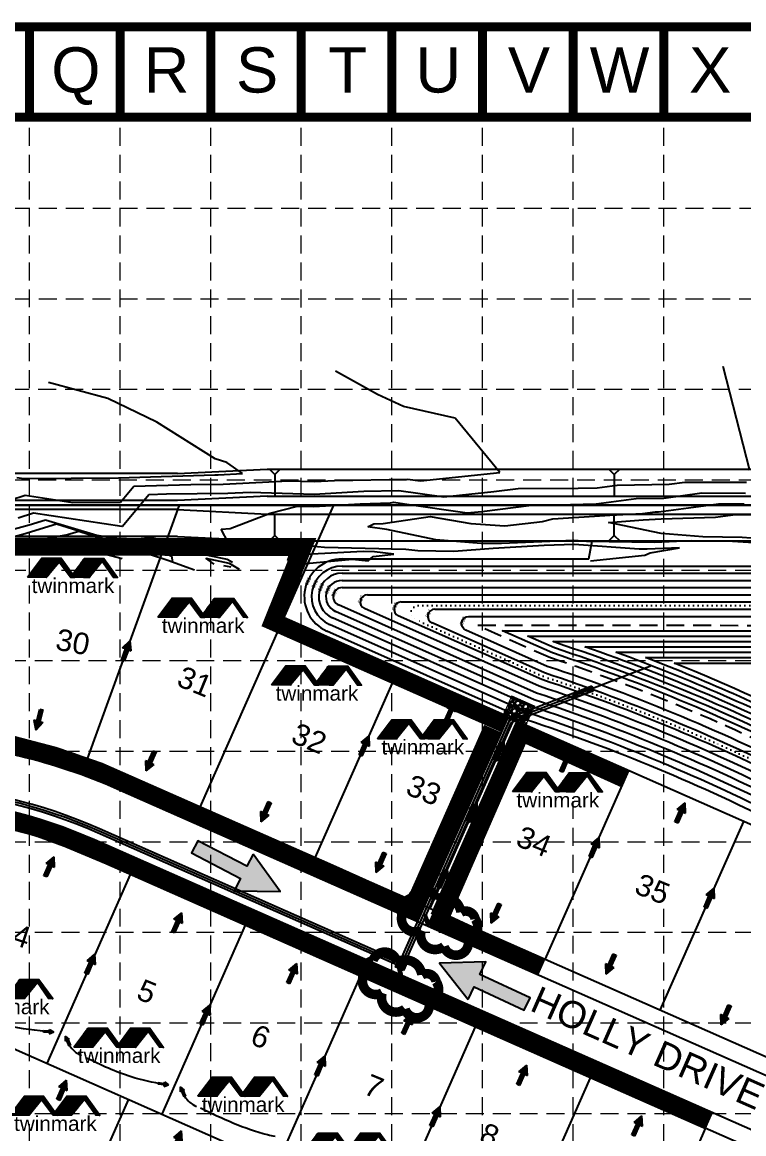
# Model space of a CAD drawing. Header units: feet. Extents: x 9918 to 11941, y 10990 to 14224.
# Drawn here: x 10774 to 11176, y 13604 to 14224 of the extents above; entities that cross this region are included whole.
import ezdxf
from ezdxf.enums import TextEntityAlignment as Align

# ---------------------------------------------------------------- set-up
doc = ezdxf.new("R2010")
doc.units = ezdxf.units.FT
doc.header["$LTSCALE"] = 40
doc.header["$MEASUREMENT"] = 0
for name, pattern in [('ACAD_ISO02W100', [15, 12, -3]), ('CENTER2', [1.125, 0.75, -0.125, 0.125, -0.125]), ('DASHED', [0.75, 0.5, -0.25]), ('DASHED2', [0.375, 0.25, -0.125]), ('DOT2', [0.125, 0, -0.125]), ('HIDDEN', [0.375, 0.25, -0.125]), ('PHANTOM2', [1.25, 0.625, -0.125, 0.125, -0.125, 0.125, -0.125])]:
    doc.linetypes.add(name, pattern=pattern)
doc.layers.get('0').update_dxf_attribs({"linetype": 'CONTINUOUS'})
for name, color, linetype in [('ARROWS', 252, 'CONTINUOUS'), ('BASE', 7, 'CONTINUOUS'), ('BNDRY-PH1', 4, 'CONTINUOUS'), ('bndry-starrett', 8, 'PHANTOM2'), ('CHANNEL', 4, 'CONTINUOUS'), ('CHANNEL C-LINE', 2, 'CENTER2'), ('CONT-MJR', 252, 'CONTINUOUS'), ('CONT-MNR', 253, 'CONTINUOUS'), ('CONT-NEW', 6, 'CONTINUOUS'), ('DAMTXT', 4, 'CONTINUOUS'), ('EROSION BLANKETS', 84, 'CONTINUOUS'), ('FLUME-CURB', 7, 'CONTINUOUS'), ('GRD-FLOW', 7, 'CONTINUOUS'), ('GRID', 254, 'DASHED'), ('LEGEND', 7, 'CONTINUOUS'), ('LOTNUM', 8, 'CONTINUOUS'), ('LOTS - PH1', 7, 'CONTINUOUS'), ('PAVING-PH1', 1, 'CONTINUOUS'), ('SD', 201, 'CONTINUOUS'), ('SD C-LINE', 201, 'CONTINUOUS'), ('SD-C10-STAPTS', 7, 'CONTINUOUS'), ('SILT FENCE', 200, 'CONTINUOUS')]:
    doc.layers.add(name, color=color, linetype=linetype)
doc.styles.add('L100', font='ARIAL.TTF', dxfattribs={"height": 4})
doc.styles.add('L200', font='ARIAL.TTF', dxfattribs={"height": 8})
doc.styles.add('L240', font='ARIAL.TTF', dxfattribs={"height": 9.6})
doc.styles.get("Standard").update_dxf_attribs({"font": 'ARIAL.TTF'})
pattern_1 = [(45, (0.54796, -10.2082), (-0.04331029, 0.04331029), [])]

# ---------------------------------------------------------------- blocks, each defined once
blk = doc.blocks.new('tf')
for p, q in [((0, -0.0005), (0, 0.00051)), ((0, 0.00051), (0.00406, 0.00051)), ((0.00406, 0.00051), (0.00406, 0.00153)), ((0.00406, 0.00153), (0.00711, 0)), ((0.00406, -0.00152), (0.00711, 0)), ((0.00406, -0.0005), (0, -0.0005)), ((0.00406, -0.0005), (0.00406, -0.00152))]:
    blk.add_line(p, q)
for points in [[(0, 0.00051), (0, -0.0005), (0.00406, 0.00051), (0.00406, -0.0005)], [(0.00406, -0.00152), (0.00406, 0.00153), (0.00711, 0), (0.00406, 0.00153)]]:
    blk.add_solid(points)
blk = doc.blocks.new('A$C6EFF0722')
h = blk.add_hatch()
h.set_pattern_fill('ANSI31', color=13, scale=0.49, style=0)
h.set_pattern_definition(pattern_1)
h.paths.add_polyline_path([(34.14, 17.05), (45.19, 31.91), (60.53, 31.91), (71.46, 16.77), (68.21, 16.83), (59.28, 29.47), (48.97, 16.77)])
h.paths.add_polyline_path([(0, 16.93), (11.35, 32.03), (26.69, 32.03), (37.55, 16.98), (34, 17.05), (25.01, 29.03), (15.13, 16.89)])
h = blk.add_hatch()
h.set_pattern_fill('ANSI31', color=13, scale=0.49, style=0)
h.set_pattern_definition(pattern_1)
h.paths.add_polyline_path([(0, 16.93), (11.35, 32.03), (26.69, 32.03), (37.55, 16.98), (34, 17.05), (25.01, 29.03), (15.13, 16.89)])
h.paths.add_polyline_path([(35.86, 19.35), (34.15, 17.04), (37.5, 17.01)], flags=17)
h = blk.add_hatch()
h.set_pattern_fill('ANSI31', color=13, scale=0.49, style=0)
h.set_pattern_definition(pattern_1)
h.paths.add_polyline_path([(35.86, 19.35), (34.15, 17.04), (37.5, 17.01)])
at = {"color": 13}
for points in [[(0, 16.93), (11.35, 32.03), (26.69, 32.03), (37.55, 16.98), (34, 17.05), (25.01, 29.03), (15.13, 16.89)], [(34.14, 17.05), (45.19, 31.91), (60.53, 31.91), (71.46, 16.77), (68.21, 16.83), (59.28, 29.47), (48.97, 16.77)], [(35.86, 19.35), (34.15, 17.04), (37.5, 17.01)]]:
    blk.add_lwpolyline(points, close=True, dxfattribs=at)
at = {"color": 13, "insert": (3.21, 16.11), "char_height": 11.76, "width": 355.7589, "attachment_point": 1}
blk.add_mtext('twinmark', dxfattribs=at)
blk = doc.blocks.new('arrow')
blk.add_lwpolyline([(-67.01, -25.36), (-59.33, -25.42), (-59.57, -56.14), (-51.89, -56.2), (-51.65, -25.48), (-43.97, -25.54), (-55.3, -2.41), (-67.01, -25.36)], close=True)
at = {"color": 254}
for points in [[(-43.97, -25.54), (-67.01, -25.36), (-55.3, -2.41), (-67.01, -25.36)], [(-59.57, -56.14), (-51.89, -56.2), (-59.33, -25.42), (-51.65, -25.48)]]:
    blk.add_solid(points, dxfattribs=at)
blk = doc.blocks.new('A$C4AF3437F')
at = {"layer": 'LEGEND', "linetype": 'ACAD_ISO02W100'}
h = blk.add_hatch(dxfattribs=at)
h.set_pattern_fill('GRAVEL', color=240, scale=13.683208, angle=-28.4347, style=0)
h.set_pattern_definition([(199.57815, (-1184.4391, -124.3995), (-154.8978884, -56.169566), [1.84088, -182.24785]), (156.53505, (-1186.17355, -125.0164), (150.90501417, -66.1517567), [3.15901, -312.74238]), (104.07575, (-1189.0713, -123.7585), (48.65581603, -197.51071693), [2.22746, -220.51902]), (238.83905, (-1195.3928, -124.22566), (142.33929936, 234.13421054), [2.87673, -284.79625]), (264.39905, (-1196.8814, -126.6873), (18.0215978, 176.96645334), [2.82086, -279.2657]), (328.83905, (-1197.1567, -129.4947), (-234.13421054, 142.33929936), [2.87673, -284.79625]), (9.259548, (-1194.69502, -130.98327), (-221.57565136, -35.625134), [3.80433, -376.62824]), (43.820648, (-1190.94027, -130.37113), (227.56499456, 219.10695729), [3.59168, -355.57624]), (92.99495, (-1188.34884, -127.88424), (-11.56047628, 208.5449325), [2.88647, -285.76112]), (146.80175, (-1188.4996, -125.0017), (125.8419616, -83.7011585), [3.29535, -161.4723]), (193.962748, (-1191.25714, -123.19737), (-216.05852958, -54.17297383), [4.26161, -421.89949]), (110.37945, (-1183.5458, -130.7962), (-45.1353258, 117.8022484), [1.45454, -143.99995]), (143.03455, (-1184.05235, -129.4327), (143.39143184, -108.7645014), [2.76725, -273.9585]), (196.56535, (-1186.263, -127.769), (-6.515345, -12.03248), [1.9351, -17.41588]), (174.76395, (-1186.3238, -125.8687), (73.1930734, -8.5117471), [1.04209, -103.16612]), (263.36675, (-1187.3616, -125.7736), (7.513557, 42.612775), [1.47372, -72.21261]), (2.52915, (-1187.5318, -127.2374), (49.128108, 4.518965), [2.39359, -77.39254]), (133.13045, (-1185.1405, -127.132), (17.549625, -25.063147), [1.7308, -41.5393]), (347.95485, (-1194.3404, -121.9947), (139.87077157, -29.05610793), [2.42466, -240.0424]), (41.91155, (-1191.9691, -122.50065), (-119.79863965, -106.2959213), [2.03416, -201.38136]), (264.76395, (-1183.8375, -124.7253), (8.5117471, 73.1930734), [2.08416, -102.12405]), (315.17585, (-1184.0277, -126.8008), (-100.77880583, 101.25078984), [2.42466, -240.0424]), (311.00935, (-1198.3799, -129.4548), (-47.1317425, 56.6416336), [2.33819, -114.5712]), (266.34045, (-1196.8456, -131.2192), (11.5065132, 164.93394604), [1.95913, -193.95459]), (38.36675, (-1190.2325, -136.823), (56.641684, 47.1316823), [2.08416, -102.12405]), (348.91935, (-1188.5984, -135.5293), (-182.4835532, 36.56963934), [2.29373, -227.07864]), (41.00935, (-1196.1284, -133.6304), (-56.6416336, -47.1317425), [1.1691, -115.74029]), (72.87525, (-1190.9544, -136.432), (14.028931, 54.645242), [0.6977, -69.07323]), (137.52915, (-1190.749, -135.7652), (29.5821044, -31.578487), [2.82086, -53.59644]), (157.57435, (-1192.8297, -133.86055), (126.84009826, -53.12096493), [2.61418, -258.80314]), (275.25545, (-1188.118, -128.3203), (0.998192, 30.580299), [1.97342, -47.36209]), (324.72255, (-1187.9374, -130.28547), (191.52134917, -134.8258833), [3.44535, -341.08903]), (32.51075, (-1185.1248, -132.2753), (-93.7373119, -58.1659642), [1.40877, -139.46848]), (61.5653, (-1183.937, -131.518), (-5.51713, 18.54782), [0.82099, -12.86222]), (91.82175, (-1192.8749, -133.3693), (2.5224232, -110.2887036), [1.90093, -188.19228]), (19.57815, (-1192.9353, -131.4693), (154.8978884, 56.169566), [3.68177, -180.40697]), (331.5653, (-1189.466, -130.236), (18.54782, 5.51713), [3.55763, -10.12557]), (296.87015, (-1186.338, -131.92955), (-74.7172329, 149.3808343), [2.16351, -214.187]), (225.61995, (-1185.3601, -133.8595), (-38.0938495, -41.6145637), [1.9923, -97.62296]), (179.21135, (-1186.7536, -135.2834), (-293.77048264, 3.4666433), [3.24381, -321.1377]), (146.99145, (-1189.9971, -135.23875), (-149.90688806, 96.73188224), [3.43173, -339.74139])])
h.paths.add_polyline_path([(0.8, 19.7), (35.3, 0.8), (52.1, 30.5), (16.9, 49.5)])
at = {"layer": 'LEGEND', "color": 240, "linetype": 'ACAD_ISO02W100', "const_width": 1.71}
blk.add_lwpolyline([(0.8, 19.7), (35.3, 0.8), (52.1, 30.5), (16.9, 49.5)], close=True, dxfattribs=at)

msp = doc.modelspace()

# ---------------------------------------------------------------- hatches: boundary and pattern name
at = {"layer": 'SD'}
for points in [[(11000.19, 13722.97), (10998.98, 13720.22), (11008.12, 13716.18), (11009.34, 13718.92)], [(10988.16, 13699.86), (10986.14, 13695.28), (10981.56, 13697.31), (10983.58, 13701.88)], [(10989.04, 13690.72), (10979.89, 13694.76), (10978.68, 13692.02), (10987.83, 13687.98)]]:
    msp.add_hatch(color=5, dxfattribs=at).paths.add_polyline_path(points)

# ---------------------------------------------------------------- linework, layer by layer
at = {"layer": 'BASE', "color": 9}
msp.add_line((9970.8, 14170.59), (11887.65, 14170.59), dxfattribs=at)
at = {"layer": 'BASE', "const_width": 5.04}
for points in [[(11938.1, 10992.64), (11938.1, 14221.03), (9920.35, 14221.03), (9920.35, 10992.64)], [(11887.65, 11043.08), (11887.65, 14170.59), (9970.8, 14170.59), (9970.8, 11043.08)]]:
    msp.add_lwpolyline(points, close=True, dxfattribs=at)
for points in [[(10777.89, 14221.03), (10777.89, 14170.59)], [(10828.34, 14221.03), (10828.34, 14170.59)], [(10878.78, 14221.03), (10878.78, 14170.59)], [(10929.22, 14221.03), (10929.22, 14170.59)], [(10979.67, 14221.03), (10979.67, 14170.59)], [(11030.11, 14221.03), (11030.11, 14170.59)], [(11080.56, 14221.03), (11080.56, 14170.59)], [(11131, 14221.03), (11131, 14170.59)]]:
    msp.add_lwpolyline(points, dxfattribs=at)
at = {"layer": 'BNDRY-PH1', "color": 0}
msp.add_line((11824.9, 13954.58), (10310.41, 13954.6), dxfattribs=at)
at = {"layer": 'bndry-starrett'}
msp.add_line((11824.9, 13954.58), (10310.41, 13954.6), dxfattribs=at)
at = {"layer": 'CHANNEL', "color": 5}
for p, q in [((10910.22, 13974.59), (11632.64, 13974.58)), ((10910.22, 13959.59), (11632.64, 13959.58)), ((10910.22, 13949.59), (11632.64, 13949.58)), ((10910.22, 13934.59), (11632.64, 13934.58))]:
    msp.add_line(p, q, dxfattribs=at)
at = {"layer": 'CHANNEL', "color": 5, "flags": 128}
for points in [[(10860.22, 13972.09), (10338.96, 13972.1, 0.097975), (10331.35, 13970.59), (10322.73, 13967.04)], [(10860.22, 13957.09), (10328.84, 13957.1, -0.027785), (10326.62, 13957.22), (10299.7, 13960.22)], [(10860.22, 13952.09), (10328.4, 13952.1, 0.016904), (10327.05, 13952.05), (10298.43, 13950.11)], [(10860.22, 13937.09), (10379.77, 13937.1, 0.21342), (10376.04, 13935.43), (10355.44, 13914.33)]]:
    msp.add_lwpolyline(points, format="xyb", dxfattribs=at)
for points in [[(10860.22, 13972.09), (10910.22, 13974.59)], [(10917.52, 13974.59), (10914.49, 13971.55), (10911.45, 13974.59)], [(10914.49, 13971.55), (10914.49, 13959.59)], [(11106.46, 13974.59), (11103.43, 13971.55), (11100.39, 13974.59)], [(11103.43, 13971.55), (11103.43, 13959.59)], [(10910.22, 13959.59), (10860.22, 13957.09)], [(10860.22, 13952.09), (10910.22, 13949.59)], [(10914.49, 13937.62), (10914.49, 13949.59)], [(11103.43, 13937.62), (11103.43, 13949.59)], [(10860.22, 13937.09), (10910.22, 13934.59)], [(10911.45, 13934.59), (10914.49, 13937.62), (10917.52, 13934.59)], [(11100.39, 13934.59), (11103.43, 13937.62), (11106.46, 13934.59)]]:
    msp.add_lwpolyline(points, dxfattribs=at)
at = {"layer": 'CHANNEL C-LINE', "color": 5}
msp.add_line((11632.64, 13954.58), (10307.58, 13954.6), dxfattribs=at)
at = {"layer": 'CONT-MJR', "color": 35}
for p, q in [((11093.31, 13955.28, 600), (11115.6, 13958.23, 600)), ((11115.6, 13958.23, 600), (11130.99, 13958.45, 600)), ((11130.99, 13958.45, 600), (11152.15, 13961.33, 600)), ((11152.15, 13961.33, 600), (11176.41, 13961.29, 600)), ((10911.87, 13950.01, 600), (10927.16, 13954, 600)), ((10927.16, 13954, 600), (10936.26, 13953.73, 600)), ((10936.26, 13953.73, 600), (10961.94, 13955.25, 600)), ((10961.94, 13955.25, 600), (10978.83, 13955.9, 600)), ((10978.83, 13955.9, 600), (10980.74, 13956.18, 600)), ((10980.74, 13956.18, 600), (10986.7, 13955.18, 600)), ((10986.7, 13955.18, 600), (11021.54, 13950.22, 600)), ((11021.54, 13950.22, 600), (11029.76, 13951.08, 600)), ((11029.76, 13951.08, 600), (11057.4, 13954.61, 600)), ((11057.4, 13954.61, 600), (11071.88, 13954.68, 600)), ((11071.88, 13954.68, 600), (11093.31, 13955.28, 600)), ((10777.8, 13943.6, 600), (10786.89, 13946.37, 600)), ((10786.89, 13946.37, 600), (10815.35, 13937.75, 600)), ((10889.62, 13941.51, 600), (10911.87, 13950.01, 600)), ((10744.21, 13934.45, 600), (10777.8, 13943.6, 600)), ((10792.91, 13943.93, 600), (10774.16, 13938.15, 600)), ((10826.1, 13933.58, 600), (10792.91, 13943.93, 600)), ((10884.63, 13941.22, 600), (10889.62, 13941.51, 600)), ((10888.45, 13933.77, 600), (10884.63, 13941.22, 600)), ((10774.16, 13938.15, 600), (10755.03, 13933.22, 600)), ((10815.35, 13937.75, 600), (10832.73, 13935.14, 600)), ((10834.6, 13930.45, 600), (10826.1, 13933.58, 600)), ((10832.73, 13935.14, 600), (10845.71, 13936.52, 600)), ((10845.71, 13936.52, 600), (10886.09, 13926.8, 600)), ((10928.2, 13932.64, 600), (10888.45, 13933.77, 600)), ((10938.18, 13931.39, 600), (10928.2, 13932.64, 600)), ((11081.08, 13932.65, 600), (11064.42, 13931.98, 600)), ((11117.29, 13930.01, 600), (11081.08, 13932.65, 600)), ((10852.1, 13924.69, 600), (10834.6, 13930.45, 600)), ((10886.09, 13926.8, 600), (10887.01, 13926.62, 600)), ((10887.01, 13926.62, 600), (10887.28, 13926.45, 600)), ((10942.17, 13930.93, 600), (10938.18, 13931.39, 600)), ((10987.34, 13929.81, 600), (10942.17, 13930.93, 600)), ((10994, 13929, 600), (10987.34, 13929.81, 600)), ((11014.13, 13928.76, 600), (10994, 13929, 600)), ((11036.1, 13930.41, 600), (11014.13, 13928.76, 600)), ((11064.42, 13931.98, 600), (11036.1, 13930.41, 600)), ((11090.21, 13923.58, 600), (11120.47, 13926.7, 600)), ((11121.77, 13929.94, 600), (11117.29, 13930.01, 600)), ((11120.47, 13926.7, 600), (11123.36, 13927.92, 600)), ((11139.77, 13930.71, 600), (11121.77, 13929.94, 600)), ((11123.36, 13927.92, 600), (11139.77, 13930.71, 600))]:
    msp.add_line(p, q, dxfattribs=at)
at = {"layer": 'CONT-MNR', "color": 35}
for p, q in [((11178.96, 13973.75, 601), (11164.12, 14031.86, 601)), ((10971.67, 14016.13, 602), (10948.17, 14029.21, 602)), ((10821.58, 14013.93, 603), (10788.45, 14022.89, 603)), ((10848.84, 14000.71, 603), (10821.58, 14013.93, 603)), ((10986.15, 14009.45, 602), (10971.67, 14016.13, 602)), ((11014.9, 14002.97, 602), (10986.15, 14009.45, 602)), ((10881.28, 13980.37, 603), (10848.84, 14000.71, 603)), ((11039.75, 13972.72, 602), (11014.9, 14002.97, 602)), ((10887.75, 13978.34, 603), (10881.28, 13980.37, 603)), ((10896.57, 13972.08, 603), (10887.75, 13978.34, 603)), ((10770.92, 13969.91, 603), (10774.77, 13969.33, 603)), ((10774.77, 13969.33, 603), (10827.44, 13969.79, 603)), ((10827.44, 13969.8, 603), (10881.05, 13971.36, 603)), ((10827.44, 13969.79, 603), (10827.44, 13969.8, 603)), ((10881.05, 13971.36, 603), (10882.86, 13971.38, 603)), ((10882.86, 13971.38, 603), (10896.57, 13972.08, 603)), ((10995.57, 13968.07, 602), (11039.75, 13972.72, 602)), ((10828.54, 13956.28, 602), (10835.9, 13965.13, 602)), ((10835.9, 13965.13, 602), (10867.64, 13966.06, 602)), ((10867.64, 13966.06, 602), (10885.63, 13966.26, 602)), ((10885.63, 13966.26, 602), (10922.13, 13968.11, 602)), ((10922.13, 13968.11, 602), (10936.55, 13967.67, 602)), ((10936.55, 13967.67, 602), (10947.78, 13968.34, 602)), ((10947.78, 13968.34, 602), (10988.32, 13969.1, 602)), ((10988.32, 13969.1, 602), (10995.57, 13968.07, 602)), ((11036.34, 13962.07, 601), (11049.99, 13963.81, 601)), ((11049.99, 13963.81, 601), (11083.3, 13963.96, 601)), ((11083.3, 13963.96, 601), (11093.96, 13964.26, 601)), ((11093.96, 13964.26, 601), (11105.05, 13965.72, 601)), ((11105.05, 13965.72, 601), (11134.01, 13966.14, 601)), ((11134.01, 13966.14, 601), (11142.76, 13967.33, 601)), ((11142.76, 13967.33, 601), (11177.14, 13967.28, 601)), ((10753.73, 13953.25, 602), (10775.52, 13960.05, 602)), ((10775.52, 13960.05, 602), (10802.07, 13956.05, 602)), ((10829.63, 13942.77, 601), (10844.36, 13960.47, 601)), ((10844.36, 13960.47, 601), (10854.22, 13960.76, 601)), ((10854.22, 13960.76, 601), (10888.4, 13961.14, 601)), ((10888.4, 13961.14, 601), (10900.83, 13961.77, 601)), ((10900.83, 13961.77, 601), (10936.4, 13960.7, 601)), ((10936.4, 13960.7, 601), (10964.1, 13962.34, 601)), ((10964.1, 13962.34, 601), (10983.54, 13962.71, 601)), ((10983.54, 13962.71, 601), (11008.55, 13959.14, 601)), ((11008.55, 13959.14, 601), (11036.34, 13962.07, 601)), ((10802.07, 13956.05, 602), (10828.54, 13956.28, 602)), ((11119.25, 13949.82, 599), (11126.14, 13950.73, 599)), ((11126.14, 13950.73, 599), (11127.98, 13950.76, 599)), ((11127.98, 13950.76, 599), (11161.54, 13955.32, 599)), ((11161.54, 13955.32, 599), (11175.68, 13955.3, 599)), ((10771.61, 13947.53, 601), (10780.12, 13950.19, 601)), ((10780.12, 13950.19, 601), (10829.38, 13942.77, 601)), ((10974.8, 13944.29, 599), (11000.99, 13948.12, 599)), ((11000.99, 13948.12, 599), (11023.68, 13944.32, 599)), ((11042.6, 13943.06, 599), (11063.56, 13945.51, 599)), ((11063.56, 13945.51, 599), (11069.3, 13946.96, 599)), ((11069.3, 13946.96, 599), (11092.43, 13948.35, 599)), ((11092.43, 13948.35, 599), (11100.9, 13949.04, 599)), ((11100.15, 13944.87, 598), (11119.49, 13946.44, 598)), ((11129.63, 13938.83, 598), (11100.15, 13944.87, 598)), ((11100.9, 13949.04, 599), (11119.25, 13949.82, 599)), ((11119.49, 13946.44, 598), (11129.62, 13946.87, 598)), ((11129.62, 13946.87, 598), (11159.85, 13947.81, 598)), ((11159.85, 13947.81, 598), (11170.93, 13949.32, 598)), ((11170.93, 13949.32, 598), (11174.95, 13949.31, 598)), ((11174.95, 13949.31, 598), (11218.24, 13948.18, 598)), ((10805.38, 13939.88, 601), (10799.1, 13937.94, 601)), ((10810.59, 13938.26, 601), (10805.38, 13939.88, 601)), ((10811.92, 13937.76, 601), (10810.59, 13938.26, 601)), ((10829.38, 13942.77, 601), (10829.63, 13942.77, 601)), ((10966.31, 13942.53, 599), (10969.52, 13944.08, 599)), ((10976.81, 13940.98, 599), (10966.31, 13942.53, 599)), ((10969.52, 13944.08, 599), (10974.8, 13944.29, 599)), ((11004.15, 13935.17, 599), (10976.81, 13940.98, 599)), ((11023.68, 13944.32, 599), (11042.6, 13943.06, 599)), ((11152.83, 13936.81, 598), (11129.63, 13938.83, 598)), ((10799.1, 13937.94, 601), (10765.86, 13931.88, 601)), ((10791.41, 13934.48, 602), (10769.1, 13930.41, 602)), ((10816.86, 13928.06, 602), (10791.41, 13934.48, 602)), ((10854.94, 13923.62, 601), (10811.92, 13937.76, 601)), ((11029.28, 13933.15, 599), (11004.15, 13935.17, 599)), ((11040.66, 13933.15, 599), (11029.28, 13933.15, 599)), ((11081, 13934.77, 599), (11040.66, 13933.15, 599)), ((11087.96, 13934.26, 599), (11081, 13934.77, 599)), ((11125.91, 13933.69, 599), (11087.96, 13934.26, 599)), ((11146.34, 13934.57, 599), (11125.91, 13933.69, 599)), ((11169.28, 13934.28, 599), (11146.34, 13934.57, 599)), ((11174.65, 13936.53, 598), (11152.83, 13936.81, 598)), ((11196.32, 13932.68, 599), (11169.28, 13934.28, 599)), ((11179.71, 13936.23, 598), (11174.65, 13936.53, 598)), ((10829.44, 13924.63, 602), (10816.86, 13928.06, 602)), ((10850.22, 13929.09, 599), (10861.94, 13930.34, 599)), ((10857.41, 13925.7, 599), (10850.22, 13929.09, 599)), ((10861.94, 13930.34, 599), (10877.98, 13926.48, 599)), ((10877.98, 13926.48, 599), (10888.01, 13924.46, 599)), ((10922.43, 13926.28, 601), (10921.61, 13923.71, 601)), ((10931.6, 13926.97, 601), (10922.43, 13926.28, 601)), ((10963.63, 13928.78, 601), (10931.6, 13926.97, 601)), ((10970.03, 13928.62, 601), (10963.63, 13928.78, 601)), ((10966.52, 13923.55, 601), (10969.31, 13926.02, 601)), ((10969.31, 13926.02, 601), (10980.76, 13927.31, 601)), ((10980.76, 13927.31, 601), (10970.03, 13928.62, 601)), ((10869.68, 13918.23, 601), (10854.94, 13923.62, 601)), ((10857.48, 13923.36, 599), (10857.41, 13925.7, 599)), ((10880.66, 13921.61, 598), (10876.03, 13924.92, 598)), ((10876.03, 13924.92, 598), (10889.01, 13922.3, 598)), ((10885.97, 13920.96, 597), (10890.02, 13920.14, 597)), ((10888.01, 13924.46, 599), (10890.98, 13922.69, 599)), ((10889.01, 13922.3, 598), (10894.67, 13918.92, 598)), ((10921.61, 13923.71, 601), (10926.07, 13923.61, 601)), ((10926.07, 13923.61, 601), (10931.82, 13922.07, 601)), ((10931.82, 13922.07, 601), (10957.63, 13924.38, 601)), ((10957.63, 13924.38, 601), (10966.52, 13923.55, 601))]:
    msp.add_line(p, q, dxfattribs=at)
at = {"layer": 'CONT-NEW', "color": 170}
for p, q in [((11089.23, 13924.59), (11091.06, 13934.59)), ((10951.89, 13924.59), (11089.23, 13924.59)), ((10951.89, 13920.59), (11236.74, 13920.58)), ((10951.89, 13916.59), (11236.74, 13916.58)), ((10951.89, 13912.59), (11236.74, 13912.58)), ((10951.89, 13908.59), (11236.74, 13908.58)), ((10966, 13904.59), (11236.74, 13904.58)), ((11058.76, 13846.14), (10948.23, 13895.37)), ((11060.2, 13849.87), (10949.85, 13899.02)), ((11061.65, 13853.61), (10964.37, 13896.93)), ((10984.81, 13900.59), (11236.74, 13900.58)), ((11003.62, 13896.59), (11236.74, 13896.58)), ((11057.31, 13842.4), (10946.6, 13891.71)), ((11063.09, 13857.34), (10983.18, 13892.93)), ((11064.54, 13861.08), (11002, 13888.93)), ((11054.43, 13834.93), (10943.34, 13884.4)), ((11055.87, 13838.67), (10944.97, 13888.06))]:
    msp.add_line(p, q, dxfattribs=at)
at = {"layer": 'CONT-NEW', "color": 170, "linetype": 'DOT2', "ltscale": 0.5}
for p, q in [((10994.22, 13898.59), (11256.33, 13898.58)), ((11063.82, 13859.21), (10992.59, 13890.93))]:
    msp.add_line(p, q, dxfattribs=at)
at = {"layer": 'CONT-NEW', "color": 170, "flags": 128}
msp.add_lwpolyline([(11066.17, 13864.73), (11020.81, 13884.93, -0.809734), (11022.44, 13892.59), (11236.74, 13892.58, 0.038199), (11271.43, 13895.24, -0.069217), (11341.94, 13896.26, -0.374085), (11364.54, 13864.64, 0.044778), (11359.56, 13805, 0.404641), (11402.38, 13761.29, 0.000213), (11409.61, 13761.1, -0.005086), (11381.04, 13749.9, -0.180832), (11326.83, 13749.2, -0.031493), (11213.25, 13803.17, 0.038342), (11066.17, 13864.73)], format="xyb", dxfattribs=at)
at = {"layer": 'CONT-NEW', "color": 170, "linetype": 'DASHED2', "flags": 128}
msp.add_lwpolyline([(11067.97, 13869.4), (11027.14, 13887.59), (11236.74, 13887.58, 0.038199), (11272.19, 13890.3, -0.068928), (11341.04, 13891.33, -0.368889), (11359.58, 13865.3, 0.044628), (11354.56, 13804.97, 0.328078), (11389.24, 13758.41, -0.001781), (11379.24, 13754.57, -0.180585), (11328.61, 13753.88, -0.031491), (11215.6, 13807.58, 0.038303)], format="xyb", close=True, dxfattribs=at)
at = {"layer": 'CONT-NEW', "color": 170, "flags": 128}
for points in [[(11069.06, 13872.2), (11041.25, 13884.59), (11236.74, 13884.58, 0.038199), (11272.64, 13887.33, -0.068736), (11340.49, 13888.38, -0.36494), (11356.6, 13865.68, 0.044533), (11351.56, 13804.95, 0.286234), (11380.96, 13758.44, -0.000499), (11378.16, 13757.37, -0.180423), (11329.67, 13756.68, -0.031489), (11217.01, 13810.23, 0.03828)], [(11070.14, 13875), (11055.36, 13881.59), (11236.74, 13881.58, 0.038199), (11273.1, 13884.37, -0.068526), (11339.92, 13885.43, -0.360075), (11353.62, 13866.06, 0.044432), (11348.56, 13804.93, 0.253629), (11373.83, 13759, -0.166808), (11330.73, 13759.49, -0.031488), (11218.42, 13812.88, 0.038256)], [(11071.23, 13877.8), (11069.47, 13878.59), (11236.74, 13878.58, 0.038199), (11273.55, 13881.4, -0.068294), (11339.33, 13882.47, -0.353875), (11350.64, 13866.42, 0.044324), (11345.56, 13804.91, 0.224501), (11367.03, 13760.22, -0.142018), (11331.79, 13762.3, -0.031485), (11219.83, 13815.53, 0.038233)], [(11087.06, 13875.59), (11236.74, 13875.58, 0.038199), (11274.01, 13878.43, -0.068033), (11338.73, 13879.53, -0.345595), (11347.66, 13866.77, 0.044206), (11342.56, 13804.89, 0.19749), (11360.45, 13762.11, -0.116495), (11332.85, 13765.11, -0.031483), (11221.25, 13818.17, 0.034524)], [(11104.36, 13872.59), (11236.74, 13872.58, 0.038199), (11274.47, 13875.47, -0.067734), (11338.09, 13876.58, -0.333729), (11344.67, 13867.09, 0.044075), (11339.56, 13804.88, 0.172), (11354.09, 13764.66, -0.089788), (11333.91, 13767.91, -0.03148), (11222.66, 13820.82, 0.030451)], [(11120.88, 13869.59), (11236.74, 13869.58, 0.038199), (11274.92, 13872.5, -0.067374), (11337.41, 13873.64, -0.314616), (11341.67, 13867.39, 0.043923), (11336.56, 13804.86, 0.147533), (11347.96, 13767.88, -0.061375), (11334.97, 13770.72, -0.031476), (11224.07, 13823.47, 0.026573)], [(11136.71, 13866.59), (11236.74, 13866.58, 0.038199), (11275.38, 13869.54, -0.066908), (11336.64, 13870.71, -0.275475), (11338.67, 13867.62, 0.043732), (11333.56, 13804.84, 0.123632), (11342.07, 13771.82, -0.030589), (11336.02, 13773.53, -0.031472), (11225.48, 13826.12, 0.022869)]]:
    msp.add_lwpolyline(points, format="xyb", close=True, dxfattribs=at)
at = {"layer": 'CONT-NEW', "color": 170}
for centre, radius, start, end in [((10951.89, 13903.59), 21, 89.9992, 245.99225), ((10951.89, 13903.59), 17, 89.9992, 245.99225), ((10951.89, 13903.59), 13, 89.9992, 245.99225), ((10951.89, 13903.59), 9, 89.9992, 245.99225), ((10951.89, 13903.59), 5, 89.9992, 245.99225), ((10966, 13900.59), 4, 89.9992, 245.99225), ((10984.81, 13896.59), 4, 89.9992, 245.99225), ((11003.62, 13892.59), 4, 89.9992, 245.99225), ((10737.49, 12873.29), 1040.52, 62.90786, 71.68053), ((10737.49, 12873.29), 1032.52, 62.91529, 71.70254), ((10737.49, 12873.29), 1036.52, 62.91157, 71.6915), ((10737.49, 12873.29), 1024.52, 62.92278, 71.72481), ((10737.49, 12873.29), 1028.52, 62.91902, 71.71364), ((10737.49, 12873.29), 1020.52, 62.92654, 71.73604), ((10737.49, 12873.29), 1012.52, 62.93412, 71.75871), ((10737.49, 12873.29), 1016.52, 62.93032, 71.74734)]:
    msp.add_arc(centre, radius, start, end, dxfattribs=at)
at = {"layer": 'CONT-NEW', "color": 170, "linetype": 'DOT2', "ltscale": 0.5}
for centre, radius, start, end in [((10994.22, 13894.59), 4, 89.9992, 245.99225), ((10737.49, 12873.29), 1038.52, 62.90971, 71.68601)]:
    msp.add_arc(centre, radius, start, end, dxfattribs=at)
at = {"layer": 'EROSION BLANKETS', "const_width": 10, "flags": 128}
for points in [[(11035.52, 13830.13), (10990.93, 13729.15), (10945.14, 13749.73), (10816.71, 13806.35), (10791.85, 13814.98), (10765.61, 13821.88), (10743.52, 13825.68), (10723.15, 13827.75), (10511.21, 13838.88), (10496.97, 13837.27), (10485.16, 13832.35)], [(11063.32, 13697.36), (11030.64, 13711.79), (11005.91, 13723.24), (11049.67, 13823.59)], [(11104.63, 13372.62), (11079.62, 13384.22), (10695.02, 13554.25), (10663.68, 13566.72), (10635.54, 13575.67), (10603.25, 13581.74), (10575.75, 13584.94), (10500.25, 13593.76), (10490, 13598.38), (10486, 13606.55), (10486.66, 13614.15), (10505.96, 13783.68), (10510.16, 13792.8), (10516.37, 13796.54), (10523.48, 13796.92), (10722.4, 13786.49), (10739.12, 13784.4), (10762.31, 13780.03), (10782.08, 13774.9), (10799.19, 13768.63), (10821.94, 13759.09), (11156.3, 13611.21)]]:
    msp.add_lwpolyline(points, dxfattribs=at)
at = {"layer": 'FLUME-CURB', "color": 5}
for p, q in [((11045.49, 13835.78), (10998, 13728.31)), ((11049.15, 13834.16), (11001.66, 13726.69))]:
    msp.add_line(p, q, dxfattribs=at)
at = {"layer": 'GRD-FLOW'}
for points in [[(10789.99, 13661.05), (10765.33, 13664.62), (10742.86, 13672.06)], [(10800.2, 13653.59), (10802.87, 13650.32), (10806.78, 13647.97)], [(10852.86, 13631.74), (10834.47, 13636.08), (10809.47, 13646.55)], [(10864.23, 13625.3), (10866.89, 13622.03), (10870.81, 13619.59)], [(10914.63, 13602.75), (10910.48, 13603.71), (10873.12, 13618.54)]]:
    msp.add_spline(points, degree=3, dxfattribs=at)
at = {"layer": 'GRID', "color": 252, "linetype": 'HIDDEN', "lineweight": 0}
for p, q in [((10777.89, 11244.74), (10777.89, 14170.59)), ((10828.34, 11244.74), (10828.34, 14170.59)), ((10878.78, 11244.73), (10878.78, 14170.59)), ((10929.22, 11244.72), (10929.22, 14170.59)), ((10979.67, 11244.71), (10979.67, 14170.59)), ((11030.11, 11244.7), (11030.11, 14170.59)), ((11080.56, 11244.7), (11080.56, 14170.59)), ((11131, 11244.69), (11131, 14170.59)), ((9973.09, 14119.8), (11886.82, 14120.05)), ((9973.05, 14069.22), (11886.82, 14069.61)), ((9972.77, 14018.93), (11887.65, 14019.26)), ((9972.7, 13968.53), (11887.65, 13968.81)), ((9970.8, 13918.37), (11887.65, 13918.37)), ((9970.8, 13867.92), (11887.65, 13867.92)), ((9970.8, 13817.48), (11887.65, 13817.48)), ((9970.8, 13767.04), (11887.65, 13767.04)), ((9970.8, 13716.59), (11887.65, 13716.59)), ((9970.8, 13666.15), (11887.65, 13666.15)), ((9970.8, 13615.71), (11887.65, 13615.71))]:
    msp.add_line(p, q, dxfattribs=at)
at = {"layer": 'LEGEND', "color": 170, "ltscale": 100, "const_width": 5.3}
for points in [[(11004.24, 13734.85, 0.520567), (11004.24, 13734.85, 0.765195), (10990.86, 13735.72, 0.417879), (10985.29, 13726.41, 0.6649), (10996.04, 13717.66, 0.744833), (11008.69, 13708.71, 0.975642), (11022.03, 13712.4, 0.520567), (11026.03, 13723.94, 0.520567), (11018.05, 13727.71, 0.540264), (11004.24, 13734.85)], [(10982.49, 13699.99, 0.520567), (10982.49, 13699.99, 0.765195), (10969.1, 13700.86, 0.417879), (10963.53, 13691.54, 0.6649), (10974.28, 13682.8, 0.744833), (10986.94, 13673.85, 0.975642), (11000.27, 13677.54, 0.520567), (11004.27, 13689.08, 0.520567), (10996.3, 13692.84, 0.540264), (10982.49, 13699.99)]]:
    msp.add_lwpolyline(points, format="xyb", close=True, dxfattribs=at)
at = {"layer": 'LOTS - PH1'}
for p, q in [((10354.02, 13954.6), (11824.9, 13954.58)), ((10861.31, 13954.59), (10810.01, 13813.3)), ((10947.12, 13954.59), (10872.78, 13786.38)), ((11541.07, 13616.78), (10919.27, 13891.56)), ((10983.29, 13863.27), (10936.81, 13758.08)), ((11047.32, 13834.97), (11000.84, 13729.79)), ((11571.02, 13477.81), (10830.46, 13805.08)), ((11111.35, 13806.68), (11064.86, 13701.49)), ((11111.35, 13806.68), (11064.86, 13701.49)), ((11175.37, 13778.38), (11128.89, 13673.2)), ((11550.81, 13432.08), (10810.25, 13759.35)), ((10787.71, 13643.58), (10834.19, 13748.77)), ((10851.73, 13615.28), (10898.22, 13720.47)), ((10915.76, 13586.99), (10962.24, 13692.18)), ((10979.79, 13558.7), (11026.27, 13663.88)), ((10768.96, 13651.86), (11597.76, 13285.6)), ((11043.81, 13530.4), (11090.3, 13635.59)), ((10832.99, 13623.57), (10786.5, 13518.38)), ((11107.84, 13502.11), (11154.32, 13607.29))]:
    msp.add_line(p, q, dxfattribs=at)
for radius in [325, 275]:
    msp.add_arc((10699.09, 13507.81), radius, 66.1584, 86.98745, dxfattribs=at)
at = {"layer": 'PAVING-PH1', "color": 7}
for p, q in [((11567.18, 13469.12), (10826.62, 13796.39)), ((11554.65, 13440.77), (10814.09, 13768.04))]:
    msp.add_line(p, q, dxfattribs=at)
for radius in [315.5, 284.5]:
    msp.add_arc((10699.09, 13507.81), radius, 66.1584, 86.98745, dxfattribs=at)
at = {"layer": 'SD', "color": 5}
for p, q in [((11090.91, 13853.64), (11043.83, 13835.42)), ((11090.91, 13853.64), (11091.9, 13851.07)), ((11091.9, 13851.07), (11045.88, 13833.26)), ((11080.65, 13849.67), (11081.64, 13847.1)), ((11043.83, 13835.42), (10983.6, 13699.14)), ((11045.88, 13833.26), (10986.12, 13698.03)), ((10984.36, 13697.44), (10815.81, 13771.92)), ((10985.37, 13699.72), (10816.82, 13774.21)), ((10997.73, 13724.3), (10999.16, 13720.62)), ((10998.59, 13726.24), (11000.01, 13722.56)), ((11009.34, 13718.92), (11000.19, 13722.97)), ((10983.58, 13701.88), (10981.56, 13697.31)), ((10986.14, 13695.28), (10981.56, 13697.31)), ((10988.16, 13699.86), (10983.58, 13701.88)), ((10988.16, 13699.86), (10986.14, 13695.28)), ((10987.83, 13687.98), (10978.68, 13692.02))]:
    msp.add_line(p, q, dxfattribs=at)
at = {"layer": 'SD', "color": 5, "flags": 128}
for points in [[(10998.98, 13720.22), (11000.19, 13722.97)], [(11008.12, 13716.18), (11009.34, 13718.92)], [(10978.68, 13692.02), (10979.89, 13694.76)], [(10983.03, 13696.66), (10983.64, 13693.11)], [(10984.67, 13695.93), (10985.29, 13692.38)], [(10987.83, 13687.98), (10989.04, 13690.72)]]:
    msp.add_lwpolyline(points, dxfattribs=at)
at = {"layer": 'SD', "color": 5}
for radius in [288.75, 291.25]:
    msp.add_arc((10699.09, 13507.81), radius, 66.1584, 86.98745, dxfattribs=at)
msp.add_ellipse((11086.27, 13850.37), major_axis=(-5.13, -1.99), ratio=0.22523, dxfattribs=at)
at = {"layer": 'SD C-LINE', "color": 5}
for p, q in [((11124.25, 13865.07), (11044.86, 13834.34)), ((11044.86, 13834.34), (10984.86, 13698.58)), ((10984.86, 13698.58), (10816.31, 13773.07)), ((10997.46, 13727.09), (10999.58, 13721.59)), ((10983.85, 13696.29), (10984.86, 13698.58)), ((10983.85, 13696.29), (10984.47, 13692.74))]:
    msp.add_line(p, q, dxfattribs=at)
msp.add_arc((10699.09, 13507.81), 290, 66.1584, 86.98745, dxfattribs=at)
at = {"layer": 'SILT FENCE', "const_width": 10, "flags": 128}
for points in [[(11042.65, 13832.62), (10913.47, 13889.73), (10930.16, 13931.2), (10433.97, 13931.84)], [(11047.41, 13830.01), (11109.19, 13802)]]:
    msp.add_lwpolyline(points, dxfattribs=at)

# ---------------------------------------------------------------- block references
at = {"layer": 'ARROWS'}
for p, rotation in [((10894.43, 13688.94), 242.8320205485572), ((11026.88, 13750.67), 65.52772001229529)]:
    msp.add_blockref('arrow', p, dxfattribs=dict(at, rotation=rotation))
at = {"layer": 'GRD-FLOW'}
for p, xscale, yscale, zscale, rotation in [((10829.86, 13867.85), 1677.320435747336, 1677.320435747335, 1677.320435747335, 70.36551457136754), ((11009.95, 13834.35), 1677.320435747335, 1677.320435747335, 1677.320435747335, 66.07596913417588), ((10784.52, 13840.76), 1677.320435747336, 1677.320435747335, 1677.320435747335, 255.1939902807122), ((10962.12, 13815.07), 1677.320435747335, 1677.320435747335, 1677.320435747335, 66.07596913417588), ((11037.29, 13812.29), 1677.320435747335, 1677.320435747335, 1677.320435747335, 66.07596913417588), ((10847.55, 13817.38), 1677.320435747335, 1677.320435747335, 1677.320435747335, 246.0759691341759), ((11073.97, 13806.06), 1677.320435747335, 1677.320435747335, 1677.320435747335, 66.07596913417588), ((10911.58, 13789.09), 1677.320435747335, 1677.320435747335, 1677.320435747335, 246.0759691341759), ((11022.27, 13778.06), 1677.320435747335, 1677.320435747335, 1677.320435747335, 66.07596913417588), ((11138, 13777.77), 1677.320435747335, 1677.320435747335, 1677.320435747335, 66.07596913417588), ((11090.18, 13758.48), 1677.320435747335, 1677.320435747335, 1677.320435747335, 66.07596913417588), ((10786.76, 13747.73), 1677.320435747335, 1677.320435747335, 1677.320435747335, 66.07596913417588), ((10975.61, 13760.79), 1677.320435747335, 1677.320435747335, 1677.320435747335, 246.0759691341759), ((11005.83, 13741.28), 1677.320435747335, 1677.320435747335, 1677.320435747335, 66.07596913417588), ((11154.2, 13730.19), 1677.320435747335, 1677.320435747335, 1677.320435747335, 66.07596913417588), ((10857.91, 13716.56), 1677.320435747335, 1677.320435747335, 1677.320435747335, 66.07596913417588), ((11039.63, 13732.5), 1677.320435747335, 1677.320435747335, 1677.320435747335, 246.0759691341759), ((10809.53, 13693.45), 1677.320435747335, 1677.320435747335, 1677.320435747335, 66.07596913417588), ((11103.66, 13704.2), 1677.320435747335, 1677.320435747335, 1677.320435747335, 246.0759691341759), ((10921.94, 13688.26), 1677.320435747335, 1677.320435747335, 1677.320435747335, 66.07596913417588), ((10873.55, 13665.16), 1677.320435747335, 1677.320435747335, 1677.320435747335, 66.07596913417588), ((11167.69, 13675.91), 1677.320435747335, 1677.320435747335, 1677.320435747335, 246.0759691341759), ((10985.96, 13659.97), 1677.320435747335, 1677.320435747335, 1677.320435747335, 66.07596913417588), ((10785.64, 13661.45), 825.5659071512234, 825.5659071512237, 825.5659071512242, 356.3793812007024), ((10800.35, 13653.38), 825.5659071512237, 825.5659071512237, 825.5659071512242, 113.3542301418691), ((10937.58, 13636.87), 1677.320435747335, 1677.320435747335, 1677.320435747335, 66.07596913417588), ((11049.99, 13631.67), 1677.320435747335, 1677.320435747335, 1677.320435747335, 66.07596913417588), ((10793.97, 13623.25), 1677.320435747335, 1677.320435747335, 1677.320435747335, 67.24843227491763), ((10849.55, 13632.43), 825.565907151224, 825.5659071512237, 825.5659071512242, 352.0891012955822), ((10864.37, 13625.09), 825.5659071512237, 825.5659071512237, 825.5659071512242, 113.3542301418691), ((11001.61, 13608.57), 1677.320435747335, 1677.320435747335, 1677.320435747335, 66.07596913417588), ((11114.02, 13603.38), 1677.320435747335, 1677.320435747335, 1677.320435747335, 66.07596913417588), ((10858, 13594.96), 1677.320435747335, 1677.320435747335, 1677.320435747335, 67.24843227491763)]:
    msp.add_blockref('tf', p, dxfattribs=dict(at, xscale=xscale, yscale=yscale, zscale=zscale, rotation=rotation))
at = {"layer": 'SD', "xscale": 0.3500000000003357, "yscale": 0.3499999999994543, "zscale": 0.35, "rotation": 4.431150165407131}
msp.add_blockref('A$C4AF3437F', (11041.8, 13830.52), dxfattribs=at)
at = {"layer": 'SD-C10-STAPTS', "color": 1, "xscale": 0.6999999999998181, "yscale": 0.6999999999998181, "zscale": 0.7}
for p in [(10776.87, 13902.52), (10849.33, 13880.28), (10912.67, 13842.56), (10971.62, 13812.59), (11046.78, 13783.1), (10740.81, 13667.9), (10802.56, 13640.76), (10871.6, 13613.49), (10767.09, 13602.89), (10930.61, 13582.32)]:
    msp.add_blockref('A$C6EFF0722', p, dxfattribs=at)

# ---------------------------------------------------------------- texts
at = {"layer": 'BASE'}
for s, p in [('Q', (10803.73, 14196.98)), ('R', (10854.17, 14196.98)), ('S', (10904.61, 14196.98)), ('T', (10955.06, 14196.98)), ('U', (11005.5, 14196.98)), ('V', (11055.94, 14196.98)), ('W', (11106.39, 14196.98)), ('X', (11156.83, 14196.98))]:
    msp.add_text(s, height=25.22, dxfattribs=at).set_placement(p, align=Align.MIDDLE_CENTER)
at = {"layer": 'CONT-NEW', "color": 170, "style": 'L100'}
for s, p in [('601', (10933.75, 13911.77)), ('600', (10937.54, 13910.2)), ('599', (10941.17, 13908.53)), ('598', (10944.88, 13907.06)), ('597', (10948.64, 13905.32)), ('596', (10963.34, 13901.69)), ('595', (10982.28, 13897.74)), ('594', (11001.01, 13893.83)), ('593', (11020.05, 13889.77))]:
    msp.add_text(s, height=2.007, rotation=65.30428, dxfattribs=at).set_placement(p, align=Align.CENTER)
at = {"layer": 'DAMTXT', "color": 7, "insert": (11119.04, 13645.13, 607), "char_height": 15, "attachment_point": 8, "rotation": 336.1584, "style": 'L240'}
msp.add_mtext('HOLLY DRIVE', dxfattribs=at)
at = {"layer": 'LOTNUM', "color": 7, "style": 'L200'}
for s, rotation, p in [('30', 349.54015, (10791.78, 13874.16)), ('31', 337.68461, (10859.08, 13854.25)), ('32', 337.68461, (10922.76, 13822.58)), ('33', 337.68461, (10986.57, 13793.83)), ('34', 337.68461, (11047.84, 13765.21)), ('35', 337.68461, (11113.9, 13738.71)), ('4', 341.86753, (10767.21, 13710.21)), ('5', 337.68461, (10836.66, 13679.85)), ('6', 337.68461, (10900.03, 13654.7)), ('7', 337.68461, (10963.08, 13626.93)), ('8', 337.68461, (11027.5, 13599.86))]:
    msp.add_text(s, height=12, rotation=rotation, dxfattribs=at).set_placement(p)

doc.saveas('drawing.dxf')
